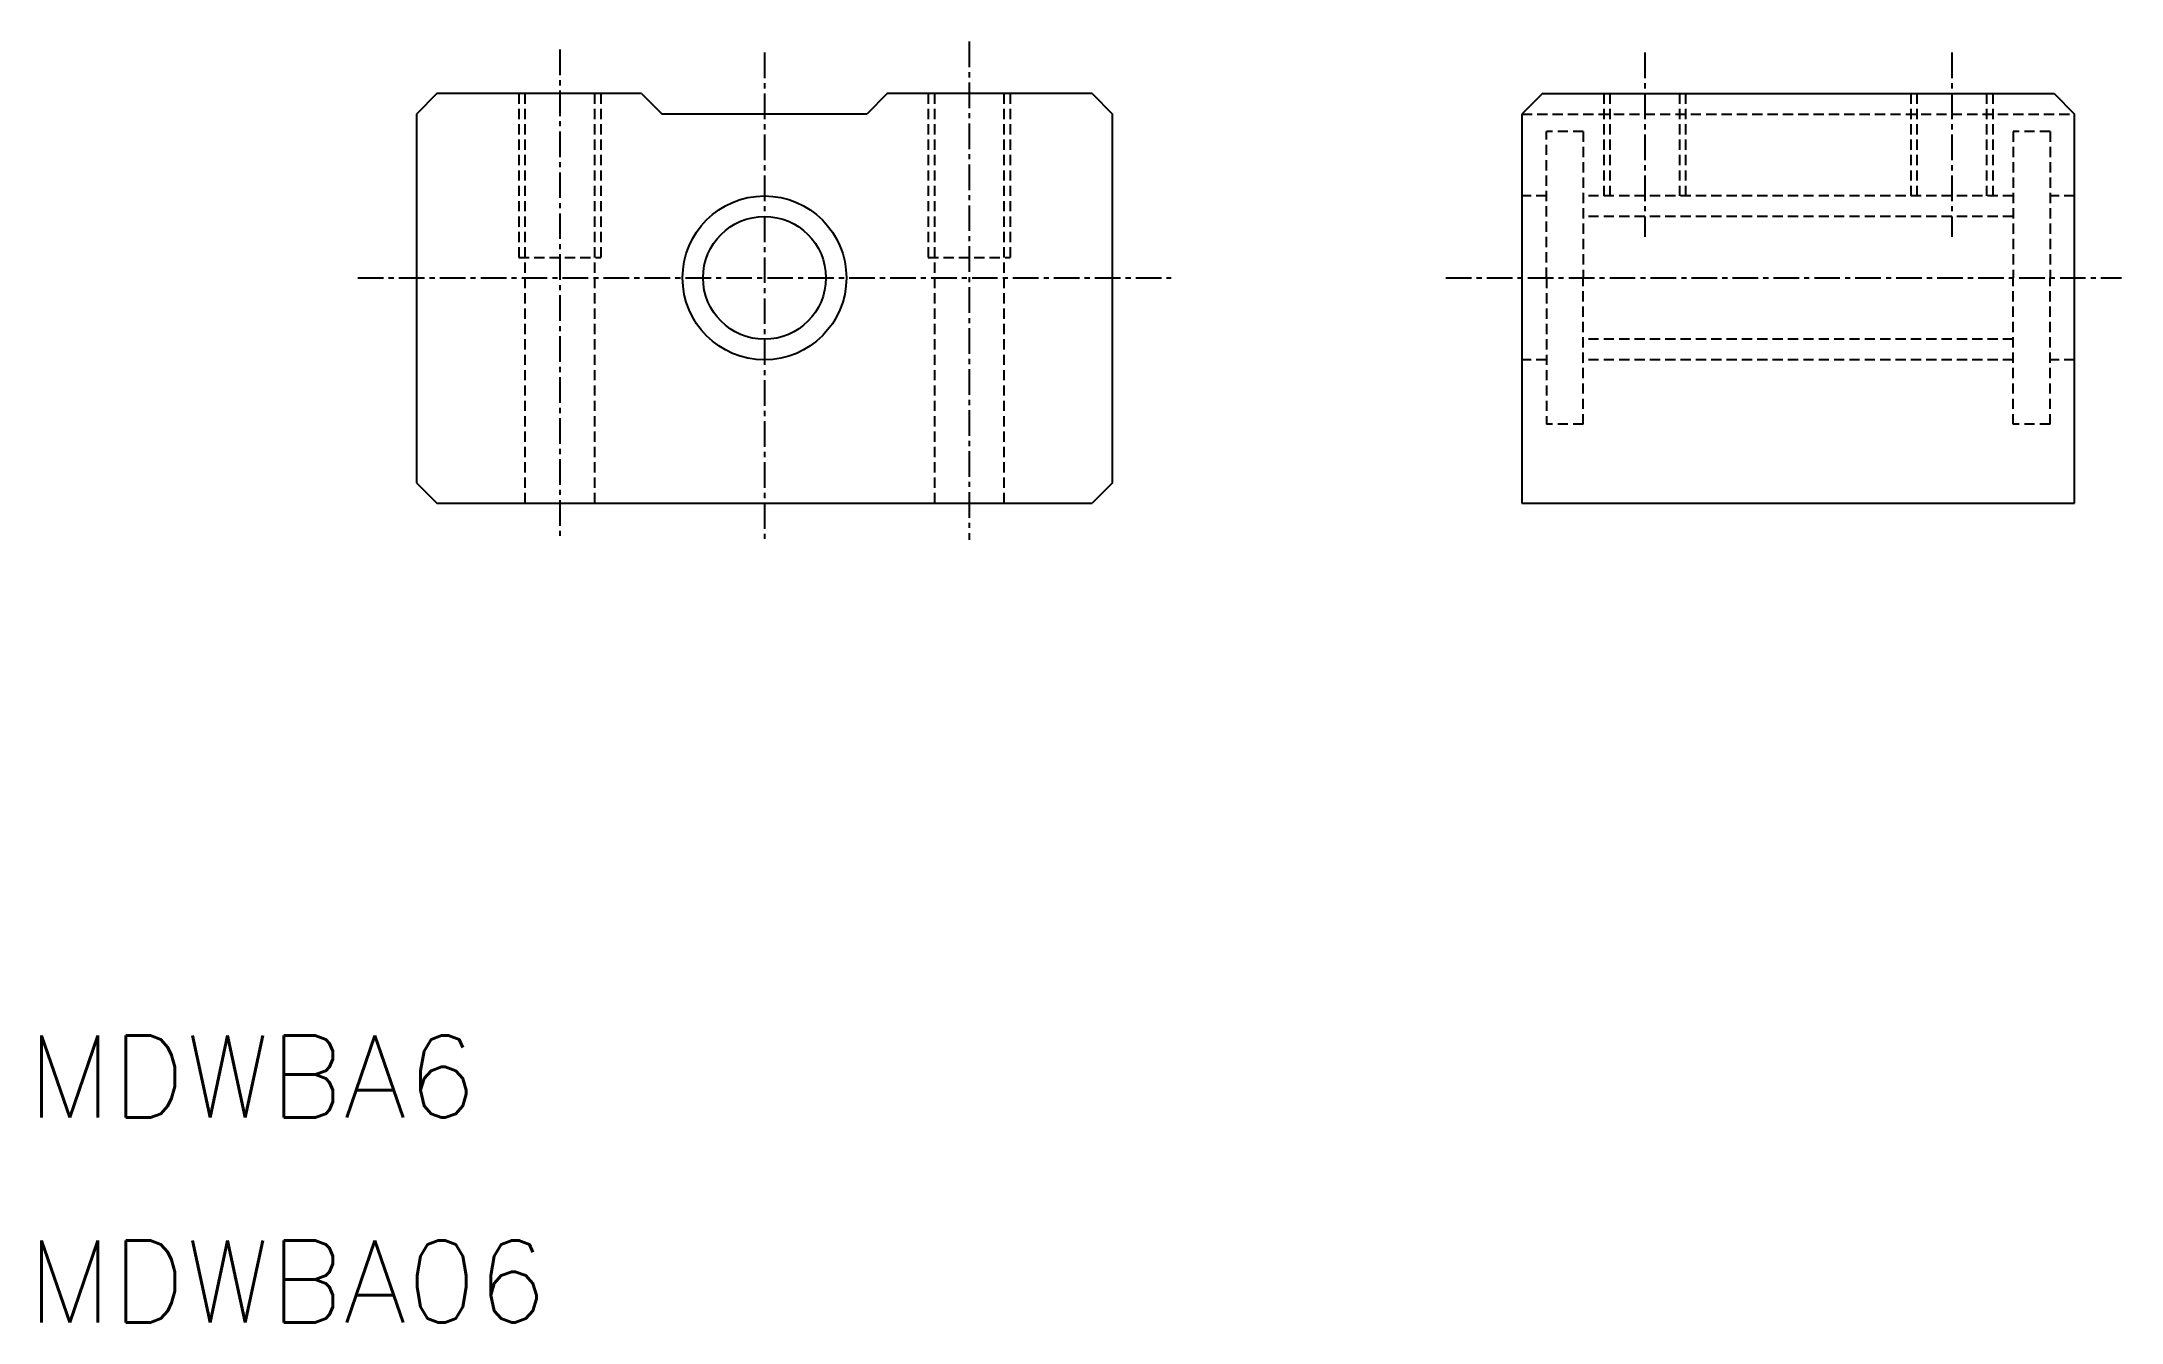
# Model space of a CAD drawing. Extents: x 11 to 112, y 10 to 73.
import ezdxf

# ---------------------------------------------------------------- set-up
doc = ezdxf.new("R2010")
doc.units = 0
doc.linetypes.add('CENTER', pattern=[2, 1.25, -0.25, 0.25, -0.25])
doc.linetypes.add('DASHED', pattern=[0.75, 0.5, -0.25])
doc.layers.get('0').update_dxf_attribs({"linetype": 'CONTINUOUS'})
doc.layers.add('CENTER', color=1, linetype='CENTER')
doc.styles.get("Standard").update_dxf_attribs({"font": 'txt.shx', "bigfont": 'bigfont.shx'})

msp = doc.modelspace()

# ---------------------------------------------------------------- linework, layer by layer
at = {"color": 7, "linetype": 'CONTINUOUS'}
for p, q in [((30, 70), (29, 69)), ((40, 70), (30, 70)), ((40, 70), (41, 69)), ((52, 70), (51, 69)), ((62, 70), (52, 70)), ((62, 70), (63, 69)), ((84, 70), (83, 69)), ((84, 70), (109, 70)), ((109, 70), (110, 69)), ((29, 69), (29, 51)), ((51, 69), (41, 69)), ((63, 51), (63, 69)), ((83, 69), (83, 50)), ((110, 50), (110, 69)), ((29, 51), (30, 50)), ((63, 51), (62, 50)), ((30, 50), (62, 50)), ((83, 50), (110, 50))]:
    msp.add_line(p, q, dxfattribs=at)
at = {"color": 3, "linetype": 'DASHED'}
for p, q in [((34, 70), (34, 62)), ((34.3, 70), (34.3, 50)), ((37.7, 70), (37.7, 50)), ((38, 70), (38, 62)), ((54, 70), (54, 62)), ((54.3, 70), (54.3, 50)), ((57.7, 70), (57.7, 50)), ((58, 70), (58, 62)), ((87, 70), (87, 65)), ((87.3, 70), (87.3, 65)), ((90.7, 70), (90.7, 65)), ((91, 70), (91, 65)), ((102, 70), (102, 65)), ((102.3, 70), (102.3, 65)), ((105.7, 70), (105.7, 65)), ((106, 70), (106, 65)), ((83, 69), (110, 69)), ((84.2, 61), (84.2, 68.15)), ((86, 68.15), (84.2, 68.15)), ((86, 68.15), (86, 61)), ((107, 68.15), (107, 61)), ((108.8, 68.15), (107, 68.15)), ((108.8, 68.15), (108.8, 61)), ((84.2, 65), (83, 65)), ((107, 65), (86, 65)), ((110, 65), (108.8, 65)), ((107, 64), (86, 64)), ((34, 62), (38, 62)), ((54, 62), (58, 62)), ((84.2, 61), (84.2, 53.85)), ((86, 53.85), (86, 61)), ((107, 53.85), (107, 61)), ((108.8, 53.85), (108.8, 61)), ((107, 58), (86, 58)), ((84.2, 57), (83, 57)), ((107, 57), (86, 57)), ((110, 57), (108.8, 57)), ((86, 53.85), (84.2, 53.85)), ((108.8, 53.85), (107, 53.85))]:
    msp.add_line(p, q, dxfattribs=at)
at = {"color": 7, "linetype": 'CONTINUOUS'}
for radius in [4, 3]:
    msp.add_circle((46, 61), radius, dxfattribs=at)
at = {"layer": 'CENTER', "color": 1, "linetype": 'CENTER'}
for p, q in [((36, 72.15), (36, 48.21)), ((56, 72.54), (56, 48.21)), ((46, 72), (46, 48)), ((89, 72), (89, 63)), ((104, 72), (104, 63)), ((26.14, 61), (65.86, 61)), ((79.29, 61), (112.29, 61))]:
    msp.add_line(p, q, dxfattribs=at)

# ---------------------------------------------------------------- texts
at = {"color": 7, "linetype": 'CONTINUOUS'}
for s, p in [('MDWBA6', (10, 20)), ('MDWBA06', (10, 10))]:
    msp.add_text(s, height=4, dxfattribs=at).set_placement(p)

doc.saveas('drawing.dxf')
